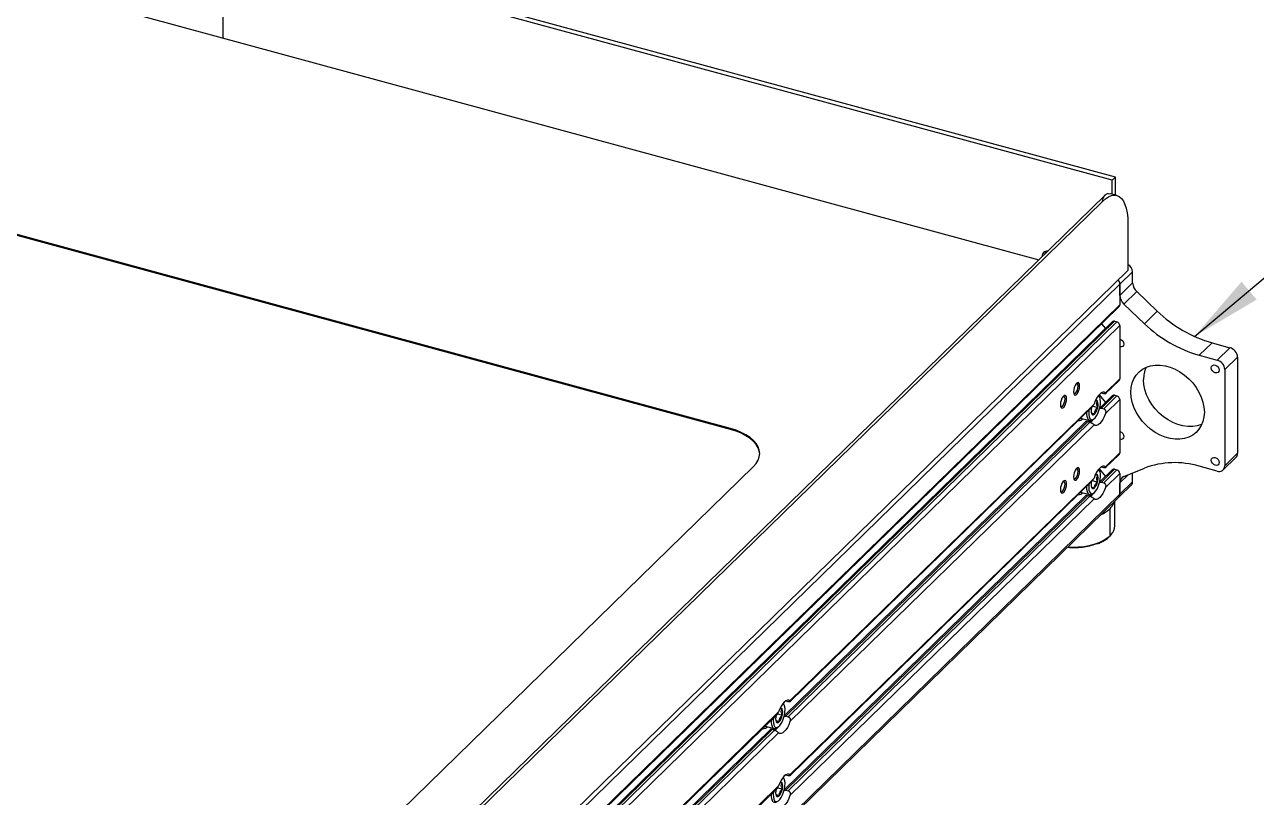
# Model space of a CAD drawing. Header units: millimetres. Extents: x 0 to 279, y 0 to 216.
# Drawn here: x 192.4 to 249.5, y 138 to 173.8 of the extents above; entities that cross this region are included whole.
import ezdxf

# ---------------------------------------------------------------- set-up
doc = ezdxf.new("R2010")
doc.units = ezdxf.units.MM
doc.layers.add('TITLE_BLOCK_BORDER', color=7, linetype='Continuous')
doc.dimstyles.new('SLDDIMSTYLE1', dxfattribs={"dimtxt": 0.18, "dimasz": 3.302, "dimexe": 0, "dimexo": 0.0625, "dimgap": 0, "dimtad": 0, "dimtih": 1, "dimtoh": 1, "dimdec": 0, "dimrnd": 1e-09, "dimzin": 0, "dimdsep": 46, "dimtxsty": 'Standard', "dimsah": 1, "dimcen": 0.09, "dimadec": 0, "dimazin": 0, "dimtfac": 3.302, "dimtdec": 0, "dimtofl": 0, "dimtmove": 0, "dimatfit": 3, "dimfxl": 0, "dimfrac": 2, "dimtolj": 1, "dimtzin": 0, "dimarcsym": 0})

msp = doc.modelspace()

# ---------------------------------------------------------------- linework, layer by layer
at = {"color": 7, "linetype": 'Continuous', "lineweight": 25}
for p, q in [((163.582, 183.492), (239.377, 162.893)), ((201.568, 173.169), (201.568, 177.772)), ((242.781, 166.571), (201.568, 177.772)), ((242.93, 166.715), (201.716, 177.916)), ((225.085, 155.069), (157.953, 173.314)), ((225.085, 155.026), (157.953, 173.271)), ((242.93, 166.715), (242.781, 166.571)), ((242.781, 165.926), (242.781, 166.571)), ((242.93, 165.886), (242.93, 166.715)), ((242.465, 165.906), (196.692, 121.231)), ((242.323, 165.596), (197.277, 121.63)), ((242.323, 165.596), (197.278, 121.63)), ((242.323, 165.596), (242.323, 165.596)), ((242.616, 165.96), (242.709, 165.946)), ((242.989, 165.87), (242.709, 165.946)), ((243.509, 164.576), (243.509, 162.399)), ((243.509, 162.399), (196.092, 116.119)), ((243.728, 162.334), (243.135, 161.756)), ((243.728, 161.815), (243.728, 162.334)), ((243.135, 161.763), (196.466, 116.212)), ((243.135, 161.236), (243.728, 161.815)), ((243.135, 161.763), (243.135, 160.803)), ((243.135, 161.236), (243.135, 161.756)), ((243.916, 161.412), (243.324, 160.834)), ((244.87, 160.506), (243.916, 161.412)), ((196.509, 115.248), (243.106, 160.728)), ((244.277, 159.927), (243.324, 160.834)), ((244.277, 159.927), (244.87, 160.506)), ((242.783, 160.016), (196.711, 115.049)), ((242.283, 159.925), (242.462, 159.703)), ((242.892, 160.038), (242.996, 160.01)), ((243.135, 159.837), (243.135, 157.374)), ((247.407, 159.041), (246.814, 158.463)), ((247.407, 159.041), (248.238, 158.815)), ((247.646, 158.237), (248.238, 158.815)), ((246.814, 158.463), (247.646, 158.237)), ((248.592, 158.376), (248, 157.798)), ((248.592, 158.376), (248.592, 153.919)), ((248, 157.798), (248, 153.341)), ((243.135, 157.374), (242.467, 156.722)), ((242.476, 156.684), (243.106, 157.299)), ((242.158, 156.619), (242.171, 156.595)), ((242.202, 156.526), (242.171, 156.595)), ((242.172, 156.634), (242.462, 156.274)), ((242.783, 156.587), (242.201, 156.019)), ((242.385, 156.68), (242.28, 156.708)), ((242.892, 156.609), (242.28, 156.012)), ((242.996, 156.581), (242.385, 155.984)), ((242.892, 156.609), (242.996, 156.581)), ((241.937, 156.204), (227.844, 142.449)), ((227.852, 142.411), (241.87, 156.092)), ((241.823, 156.047), (241.822, 156.039)), ((241.884, 156.111), (242.109, 156.05)), ((242.28, 156.012), (242.385, 155.984)), ((243.135, 156.409), (242.467, 155.757)), ((243.135, 156.409), (243.135, 153.945)), ((241.546, 155.38), (227.578, 141.747)), ((241.637, 155.384), (227.657, 141.74)), ((241.741, 155.356), (227.762, 141.711)), ((241.312, 155.548), (241.738, 155.433)), ((241.741, 155.356), (241.637, 155.384)), ((241.812, 155.8), (241.974, 155.756)), ((241.822, 155.769), (241.83, 155.751)), ((241.864, 155.466), (241.926, 155.51)), ((225.085, 155.026), (225.085, 155.069)), ((241.937, 155.239), (227.844, 141.484)), ((243.135, 153.945), (242.467, 153.293)), ((242.476, 153.255), (243.106, 153.871)), ((247.925, 153.151), (248.518, 153.729)), ((248, 153.341), (248.592, 153.919)), ((191.252, 119.244), (226.146, 153.301)), ((242.202, 153.097), (242.171, 153.166)), ((242.172, 153.206), (242.462, 152.846)), ((242.783, 153.158), (242.201, 152.591)), ((242.385, 153.251), (242.28, 153.28)), ((242.892, 153.181), (242.28, 152.584)), ((242.996, 153.152), (242.385, 152.555)), ((242.892, 153.181), (242.996, 153.152)), ((243.324, 152.846), (244.277, 153.234)), ((247.646, 153.094), (246.814, 153.32)), ((241.937, 152.775), (227.844, 139.02)), ((227.852, 138.983), (241.87, 152.664)), ((241.861, 152.655), (242.102, 152.589)), ((242.28, 152.584), (242.385, 152.555)), ((243.135, 152.98), (242.467, 152.328)), ((243.098, 151.896), (243.667, 152.451)), ((243.135, 152.98), (243.135, 152.02)), ((243.135, 152.027), (243.728, 152.605)), ((243.135, 152.027), (243.135, 152.546)), ((243.728, 152.605), (243.728, 153.011)), ((241.546, 151.952), (227.578, 138.318)), ((241.637, 151.956), (227.657, 138.311)), ((241.741, 151.927), (227.762, 138.283)), ((241.312, 152.12), (241.738, 152.004)), ((241.741, 151.927), (241.637, 151.956)), ((241.818, 152.35), (241.959, 152.312)), ((241.864, 152.037), (241.926, 152.081)), ((200.834, 110.64), (243.076, 151.869)), ((241.937, 151.81), (227.844, 138.055)), ((242.678, 150.098), (242.678, 151.352)), ((242.898, 150.556), (242.898, 151.695)), ((227.535, 142.346), (227.548, 142.322)), ((227.579, 142.253), (227.548, 142.322)), ((227.762, 142.407), (227.657, 142.436)), ((227.313, 141.931), (212.287, 127.265)), ((212.296, 127.228), (227.247, 141.82)), ((227.2, 141.775), (227.196, 141.756)), ((227.269, 141.847), (227.489, 141.787)), ((227.657, 141.74), (227.762, 141.711)), ((226.923, 141.108), (212.021, 126.563)), ((227.014, 141.112), (212.101, 126.556)), ((227.118, 141.083), (212.205, 126.528)), ((226.689, 141.276), (227.114, 141.16)), ((227.118, 141.083), (227.014, 141.112)), ((227.188, 141.534), (227.356, 141.489)), ((227.197, 141.502), (227.209, 141.473)), ((227.241, 141.193), (227.303, 141.237)), ((227.313, 140.966), (212.287, 126.3)), ((227.535, 138.918), (227.548, 138.893)), ((227.579, 138.824), (227.548, 138.893)), ((227.762, 138.979), (227.657, 139.007)), ((227.313, 138.503), (212.287, 123.837)), ((212.296, 123.799), (227.247, 138.391)), ((227.2, 138.346), (227.196, 138.324)), ((227.271, 138.421), (227.489, 138.362)), ((227.657, 138.311), (227.762, 138.283)), ((227.187, 138.108), (227.357, 138.062)), ((227.196, 138.075), (227.21, 138.043))]:
    msp.add_line(p, q, dxfattribs=at)
at = {"color": 8, "linetype": 'Continuous', "lineweight": 25}
for p, q in [((243.135, 160.803), (196.488, 115.274)), ((242.892, 160.038), (196.755, 115.007)), ((242.996, 160.01), (196.823, 114.943)), ((243.135, 159.837), (196.983, 114.791)), ((241.745, 155.431), (241.684, 155.372)), ((241.853, 155.458), (241.746, 155.354)), ((243.527, 152.929), (243.135, 152.546)), ((243.135, 152.02), (200.816, 110.715)), ((241.745, 152.003), (241.684, 151.943)), ((241.853, 152.03), (241.746, 151.926)), ((242.678, 151.352), (242.738, 151.417)), ((242.678, 150.098), (242.738, 150.163)), ((227.122, 141.159), (227.061, 141.099)), ((227.23, 141.186), (227.123, 141.082))]:
    msp.add_line(p, q, dxfattribs=at)
at = {"color": 7, "linetype": 'Continuous', "lineweight": 25, "flags": 128}
for points in [[(242.323, 165.596), (242.466, 165.72), (242.607, 165.81), (242.744, 165.865), (242.874, 165.884), (242.997, 165.868), (243.109, 165.816), (243.21, 165.729), (243.299, 165.608), (243.373, 165.455), (243.432, 165.273), (243.474, 165.063), (243.5, 164.83), (243.509, 164.576)], [(239.675, 163.177), (239.682, 163.242), (239.692, 163.277)], [(243.135, 159.214), (243.206, 159.181), (243.267, 159.126), (243.307, 159.056), (243.321, 158.984), (243.307, 158.919), (243.267, 158.871), (243.206, 158.849), (243.135, 158.854), (243.135, 158.854)], [(243.642, 156.754), (243.657, 156.974), (243.705, 157.182), (243.783, 157.374), (243.89, 157.545), (244.024, 157.692), (244.183, 157.814), (244.363, 157.907), (244.562, 157.97), (244.775, 158.002), (244.999, 158.002), (245.23, 157.97), (245.463, 157.907), (245.693, 157.814), (245.917, 157.692), (246.131, 157.544), (246.329, 157.373), (246.51, 157.182), (246.669, 156.974), (246.803, 156.753), (246.91, 156.524), (246.988, 156.29), (247.035, 156.056), (247.051, 155.827), (247.035, 155.606), (246.988, 155.398), (246.91, 155.207), (246.803, 155.036), (246.669, 154.888), (246.51, 154.767), (246.329, 154.673), (246.131, 154.61), (245.917, 154.578), (245.693, 154.578), (245.463, 154.61), (245.23, 154.674), (244.999, 154.767), (244.775, 154.889), (244.562, 155.037), (244.363, 155.208), (244.183, 155.399), (244.024, 155.607), (243.89, 155.828), (243.783, 156.057), (243.705, 156.291), (243.657, 156.524), (243.642, 156.754)], [(247.372, 157.883), (247.386, 157.948), (247.426, 157.995), (247.486, 158.018), (247.557, 158.012), (247.628, 157.979), (247.689, 157.924), (247.729, 157.855), (247.743, 157.782), (247.729, 157.717), (247.689, 157.669), (247.628, 157.647), (247.557, 157.652), (247.486, 157.685), (247.426, 157.741), (247.386, 157.81), (247.372, 157.883)], [(241.27, 157.042), (241.261, 157.122), (241.237, 157.176), (241.199, 157.198), (241.153, 157.183), (241.104, 157.135), (241.058, 157.06), (241.02, 156.965), (240.996, 156.863), (240.987, 156.766), (240.996, 156.686), (241.02, 156.632), (241.058, 156.611), (241.104, 156.625), (241.153, 156.673), (241.199, 156.748), (241.237, 156.843), (241.261, 156.945), (241.27, 157.042)], [(240.995, 156.689), (240.999, 156.685), (241.037, 156.675), (241.082, 156.702), (241.127, 156.762), (241.164, 156.846), (241.19, 156.94), (241.199, 157.031)], [(241.199, 157.031), (241.19, 157.104), (241.164, 157.149), (241.127, 157.158), (241.122, 157.157)], [(246.934, 155.257), (246.922, 155.252), (246.723, 155.189), (246.51, 155.157), (246.286, 155.157), (246.055, 155.189), (245.823, 155.252), (245.592, 155.345), (245.368, 155.467), (245.155, 155.615), (244.956, 155.786), (244.775, 155.978), (244.617, 156.186), (244.482, 156.406), (244.375, 156.636), (244.297, 156.869), (244.25, 157.103), (244.234, 157.332)], [(240.663, 156.45), (240.654, 156.53), (240.63, 156.584), (240.592, 156.605), (240.546, 156.591), (240.497, 156.543), (240.451, 156.468), (240.414, 156.373), (240.389, 156.271), (240.381, 156.174), (240.389, 156.094), (240.414, 156.04), (240.451, 156.018), (240.497, 156.033), (240.546, 156.08), (240.592, 156.156), (240.63, 156.251), (240.654, 156.353), (240.663, 156.45)], [(240.592, 156.438), (240.583, 156.512), (240.558, 156.557), (240.52, 156.566), (240.516, 156.565)], [(242.467, 156.722), (242.41, 156.753), (242.346, 156.753), (242.275, 156.724), (242.202, 156.666), (242.129, 156.581), (242.058, 156.473), (241.993, 156.346), (241.937, 156.204)], [(242.114, 155.768), (242.166, 155.9), (242.206, 156.041), (242.231, 156.182), (242.239, 156.315), (242.229, 156.431), (242.204, 156.522), (242.163, 156.583), (242.142, 156.599)], [(240.388, 156.097), (240.393, 156.092), (240.431, 156.083), (240.475, 156.11), (240.52, 156.17), (240.558, 156.254), (240.583, 156.348), (240.592, 156.438)], [(241.704, 155.93), (241.694, 155.839), (241.695, 155.713), (241.713, 155.609), (241.746, 155.532), (241.793, 155.487), (241.851, 155.478), (241.917, 155.503), (241.985, 155.563), (242.052, 155.653), (242.114, 155.768)], [(241.864, 155.466), (241.802, 155.435), (241.739, 155.432), (241.686, 155.464), (241.644, 155.528), (241.617, 155.62), (241.605, 155.736), (241.607, 155.836)], [(241.83, 155.751), (241.842, 155.732), (241.857, 155.718), (241.874, 155.71), (241.892, 155.708), (241.911, 155.712), (241.932, 155.721), (241.953, 155.736), (241.974, 155.756)], [(242.467, 155.757), (242.41, 155.615), (242.346, 155.488), (242.275, 155.379), (242.202, 155.295), (242.129, 155.236), (242.058, 155.207), (241.993, 155.208), (241.937, 155.239)], [(226.146, 153.301), (226.272, 153.445), (226.364, 153.596), (226.42, 153.751), (226.439, 153.909), (226.422, 154.067), (226.367, 154.222), (226.276, 154.373), (226.151, 154.517), (225.993, 154.653), (225.804, 154.777), (225.588, 154.889), (225.347, 154.987), (225.085, 155.069)], [(226.439, 153.89), (226.422, 154.024), (226.367, 154.179), (226.276, 154.33), (226.151, 154.474), (225.993, 154.61), (225.804, 154.734), (225.588, 154.846), (225.347, 154.944), (225.085, 155.026)], [(243.135, 154.928), (243.206, 154.895), (243.267, 154.84), (243.307, 154.771), (243.321, 154.698), (243.307, 154.633), (243.267, 154.585), (243.206, 154.563), (243.135, 154.568)], [(247.372, 153.597), (247.386, 153.662), (247.426, 153.71), (247.486, 153.732), (247.557, 153.727), (247.628, 153.694), (247.689, 153.638), (247.729, 153.569), (247.743, 153.496), (247.729, 153.431), (247.689, 153.384), (247.628, 153.361), (247.557, 153.367), (247.486, 153.4), (247.426, 153.455), (247.386, 153.524), (247.372, 153.597)], [(241.27, 153.099), (241.261, 153.179), (241.237, 153.233), (241.199, 153.255), (241.153, 153.24), (241.104, 153.193), (241.058, 153.117), (241.02, 153.022), (240.996, 152.92), (240.987, 152.823), (240.996, 152.743), (241.02, 152.689), (241.058, 152.668), (241.104, 152.682), (241.153, 152.73), (241.199, 152.805), (241.237, 152.9), (241.261, 153.002), (241.27, 153.099)], [(240.995, 152.746), (240.999, 152.742), (241.037, 152.732), (241.082, 152.759), (241.127, 152.819), (241.164, 152.903), (241.19, 152.997), (241.199, 153.088)], [(241.199, 153.088), (241.19, 153.161), (241.164, 153.206), (241.127, 153.215), (241.122, 153.214)], [(242.467, 153.293), (242.41, 153.324), (242.346, 153.325), (242.275, 153.296), (242.202, 153.237), (242.129, 153.152), (242.058, 153.044), (241.993, 152.917), (241.937, 152.775)], [(242.092, 152.294), (242.148, 152.421), (242.193, 152.559), (242.223, 152.702), (242.238, 152.839), (242.235, 152.961), (242.215, 153.063), (242.18, 153.136), (242.142, 153.17)], [(242.158, 153.19), (242.169, 153.171), (242.171, 153.166)], [(240.663, 152.507), (240.654, 152.587), (240.63, 152.641), (240.592, 152.662), (240.546, 152.648), (240.497, 152.6), (240.451, 152.525), (240.414, 152.43), (240.389, 152.328), (240.381, 152.231), (240.389, 152.151), (240.414, 152.097), (240.451, 152.075), (240.497, 152.09), (240.546, 152.138), (240.592, 152.213), (240.63, 152.308), (240.654, 152.41), (240.663, 152.507)], [(240.388, 152.154), (240.393, 152.15), (240.431, 152.14), (240.475, 152.167), (240.52, 152.227), (240.558, 152.311), (240.583, 152.405), (240.592, 152.495)], [(240.592, 152.495), (240.583, 152.569), (240.558, 152.614), (240.52, 152.623), (240.516, 152.622)], [(241.704, 152.502), (241.699, 152.46), (241.693, 152.329), (241.704, 152.216), (241.732, 152.129), (241.774, 152.071), (241.829, 152.048), (241.892, 152.061), (241.959, 152.108), (242.027, 152.188), (242.092, 152.294)], [(242.109, 152.893), (242.098, 152.915), (242.085, 152.933), (242.069, 152.945), (242.052, 152.951), (242.034, 152.952), (242.014, 152.946), (242.005, 152.942)], [(241.864, 152.037), (241.842, 152.023), (241.776, 152.001), (241.717, 152.012), (241.667, 152.057), (241.631, 152.133), (241.61, 152.236), (241.605, 152.36), (241.607, 152.408)], [(241.822, 152.339), (241.833, 152.316), (241.846, 152.299), (241.862, 152.287), (241.879, 152.281), (241.897, 152.28), (241.917, 152.285), (241.938, 152.296), (241.959, 152.312)], [(242.467, 152.328), (242.41, 152.186), (242.346, 152.059), (242.275, 151.951), (242.202, 151.866), (242.129, 151.808), (242.058, 151.778), (241.993, 151.779), (241.937, 151.81)], [(227.844, 142.449), (227.787, 142.48), (227.722, 142.481), (227.652, 142.452), (227.579, 142.393), (227.505, 142.309), (227.435, 142.2), (227.37, 142.073), (227.313, 141.931)], [(227.498, 141.511), (227.549, 141.645), (227.587, 141.786), (227.609, 141.927), (227.615, 142.058), (227.604, 142.171), (227.576, 142.259), (227.534, 142.316), (227.519, 142.327)], [(227.081, 141.658), (227.07, 141.55), (227.073, 141.427), (227.093, 141.325), (227.128, 141.252), (227.177, 141.212), (227.236, 141.206), (227.302, 141.236), (227.37, 141.3), (227.437, 141.394), (227.498, 141.511)], [(227.241, 141.193), (227.188, 141.165), (227.124, 141.158), (227.069, 141.185), (227.026, 141.245), (226.996, 141.334), (226.983, 141.447), (226.984, 141.564)], [(227.209, 141.473), (227.223, 141.456), (227.238, 141.443), (227.255, 141.437), (227.273, 141.436), (227.293, 141.441), (227.313, 141.451), (227.334, 141.467), (227.356, 141.489)], [(227.844, 141.484), (227.787, 141.342), (227.722, 141.215), (227.652, 141.107), (227.579, 141.022), (227.505, 140.964), (227.435, 140.934), (227.37, 140.935), (227.313, 140.966)], [(227.844, 139.02), (227.787, 139.051), (227.722, 139.052), (227.652, 139.023), (227.579, 138.965), (227.505, 138.88), (227.435, 138.772), (227.37, 138.644), (227.313, 138.503)], [(227.5, 138.087), (227.55, 138.221), (227.588, 138.363), (227.61, 138.503), (227.615, 138.634), (227.603, 138.746), (227.575, 138.833), (227.532, 138.889), (227.519, 138.898)], [(227.081, 138.229), (227.07, 138.116), (227.074, 137.994), (227.094, 137.893), (227.13, 137.821), (227.179, 137.782), (227.238, 137.778), (227.304, 137.81), (227.373, 137.875), (227.439, 137.969), (227.5, 138.087)], [(227.241, 137.765), (227.191, 137.737), (227.127, 137.729), (227.071, 137.755), (227.027, 137.813), (226.997, 137.901), (226.983, 138.013), (226.984, 138.135)], [(227.21, 138.043), (227.224, 138.026), (227.239, 138.014), (227.256, 138.008), (227.275, 138.007), (227.294, 138.013), (227.315, 138.024), (227.336, 138.04), (227.357, 138.062)], [(227.844, 138.055), (227.787, 137.914), (227.722, 137.786), (227.652, 137.678), (227.579, 137.593), (227.505, 137.535), (227.435, 137.506), (227.37, 137.507), (227.313, 137.537)]]:
    msp.add_lwpolyline(points, dxfattribs=at)
at = {"color": 8, "linetype": 'Continuous', "lineweight": 25, "flags": 128}
msp.add_lwpolyline([(240.735, 149.584), (240.933, 149.575), (241.198, 149.581), (241.46, 149.605), (241.712, 149.648), (241.951, 149.708), (242.171, 149.785), (242.368, 149.877), (242.538, 149.982), (242.678, 150.098)], dxfattribs=at)
at = {"color": 7, "linetype": 'Continuous', "lineweight": 25}
for centre, radius, start, end in [((239.777, 163.042), 0.251, 87.8601, 182.187), ((243.34, 162.314), 0.389, 2.9188, 64.2619), ((242.78, 161.745), 0.355, 1.7012, 37.6558), ((242.789, 161.752), 0.347, 1.7012, 37.6558), ((244.302, 161.838), 0.574, 182.3517, 227.8731), ((243.709, 161.26), 0.574, 182.3517, 227.8731), ((243.034, 160.799), 0.101, 315.3545, 1.9113), ((249.064, 164.841), 6.032, 225.9497, 254.0493), ((242.857, 159.931), 0.112, 71.5838, 131.3262), ((242.945, 159.826), 0.191, 3.3916, 74.3338), ((248.472, 164.263), 6.032, 225.9497, 254.0493), ((248.107, 158.348), 0.486, 3.3916, 74.3338), ((247.515, 157.769), 0.486, 3.3916, 74.3338), ((245.605, 157.348), 1.371, 156.119, 180.6456), ((243.034, 157.37), 0.101, 315.3545, 1.9113), ((242.857, 156.503), 0.112, 71.5838, 131.3262), ((242.945, 156.397), 0.191, 3.3916, 74.3338), ((242.269, 155.908), 0.466, 163.5802, 199.6397), ((241.463, 156.17), 0.658, 320.9491, 349.4299), ((242.039, 156.312), 0.0679, 22.655, 119.7564), ((241.662, 156.181), 0.466, 343.5802, 19.6397), ((241.438, 155.804), 0.557, 303.4702, 325.7043), ((243.034, 153.942), 0.101, 315.3545, 1.9113), ((248.334, 153.911), 0.258, 315.3545, 1.9113), ((242.857, 153.074), 0.112, 71.5838, 131.3262), ((242.945, 152.969), 0.191, 3.3916, 74.3338), ((245.673, 149.514), 3.973, 73.3116, 110.5607), ((247.74, 153.336), 0.26, 248.8623, 0.9223), ((242.332, 152.476), 0.528, 164.3577, 195.1096), ((241.526, 152.712), 0.589, 317.2829, 347.9981), ((241.585, 152.753), 0.542, 342.4206, 14.9277), ((243.445, 152.561), 0.31, 113.011, 182.6553), ((243.518, 152.598), 0.21, 315.3545, 1.9113), ((241.438, 152.375), 0.557, 303.4702, 325.7043), ((242.925, 152.02), 0.21, 315.3545, 1.9113), ((242.931, 152.013), 0.205, 315.3545, 1.9113), ((242.236, 151.86), 0.67, 318.5605, 344.2799), ((242.29, 150.574), 0.609, 317.4797, 358.3001), ((227.62, 141.634), 0.441, 163.9193, 201.3852), ((226.82, 141.906), 0.679, 322.0562, 349.9357), ((227.416, 142.04), 0.067, 26.687, 120.1599), ((227.065, 141.91), 0.441, 343.9193, 21.3852), ((226.815, 141.531), 0.557, 303.4702, 325.7043), ((227.612, 138.205), 0.433, 164.0206, 201.954), ((226.815, 138.48), 0.685, 322.3937, 350.0974), ((227.416, 138.612), 0.0668, 27.9958, 120.2441), ((227.073, 138.481), 0.433, 344.0206, 21.954)]:
    msp.add_arc(centre, radius, start, end, dxfattribs=at)
at = {"color": 8, "linetype": 'Continuous', "lineweight": 25}
msp.add_arc((241.654, 152.454), 1.504, 294.1391, 312.8844, dxfattribs=at)
at = {"color": 7, "linetype": 'Continuous', "lineweight": 25}
for centre in [(240.703, 156.388), (240.703, 152.959), (226.08, 142.115)]:
    msp.add_ellipse(centre, major_axis=(-0.686, 0.897), ratio=0.459461, start_param=2.779269, end_param=3.222808, dxfattribs=at)
for points, knots in [([(242.323, 165.596), (242.323, 165.597), (242.336, 165.643), (242.359, 165.718), (242.391, 165.797), (242.418, 165.846), (242.44, 165.879), (242.466, 165.909), (242.504, 165.94), (242.553, 165.96), (242.599, 165.96), (242.616, 165.96)], [0, 0, 0, 0, 0.002402, 0.206039, 0.36052, 0.458027, 0.543033, 0.621708, 0.726601, 0.904105, 1, 1, 1, 1]), ([(242.467, 156.722), (242.475, 156.715), (242.48, 156.708), (242.483, 156.694), (242.48, 156.687), (242.47, 156.68), (242.466, 156.677), (242.455, 156.674), (242.448, 156.673), (242.425, 156.672), (242.406, 156.674), (242.385, 156.68)], [0, 0, 0, 0, 0.25, 0.25, 0.5, 0.5, 0.625, 0.625, 0.75, 0.75, 1, 1, 1, 1]), ([(241.869, 156.093), (241.88, 156.104), (241.909, 156.136), (241.926, 156.177), (241.937, 156.204)], [0, 0, 0, 0, 0.3540225, 1, 1, 1, 1]), ([(241.974, 155.756), (241.973, 155.772), (241.972, 155.806), (241.98, 155.859), (241.997, 155.911), (242.026, 155.961), (242.063, 156.007), (242.094, 156.035), (242.109, 156.05)], [0, 0, 0, 0, 0.155622, 0.322229, 0.493763, 0.65399, 0.819526, 1, 1, 1, 1]), ([(242.101, 156.338), (242.082, 156.341), (242.043, 156.345), (242.014, 156.346), (242, 156.347)], [0, 0, 0, 0, 0.504727, 1, 1, 1, 1]), ([(242.109, 156.05), (242.099, 156.072), (242.079, 156.117), (242.064, 156.18), (242.064, 156.234), (242.074, 156.286), (242.091, 156.318), (242.101, 156.338)], [0, 0, 0, 0, 0.216186, 0.439763, 0.593419, 0.75221, 1, 1, 1, 1]), ([(242.195, 156.002), (242.197, 156.004), (242.207, 156.009), (242.226, 156.014), (242.247, 156.017), (242.266, 156.016), (242.276, 156.013), (242.28, 156.012)], [0, 0, 0, 0, 0.0926743, 0.3680256, 0.6532432, 0.8253361, 1, 1, 1, 1]), ([(242.385, 155.984), (242.395, 155.981), (242.405, 155.977), (242.424, 155.966), (242.432, 155.958), (242.448, 155.942), (242.455, 155.933), (242.466, 155.914), (242.47, 155.903), (242.48, 155.87), (242.483, 155.847), (242.48, 155.801), (242.475, 155.779), (242.467, 155.757)], [0, 0, 0, 0, 0.125, 0.125, 0.25, 0.25, 0.375, 0.375, 0.5, 0.5, 0.75, 0.75, 1, 1, 1, 1]), ([(241.637, 155.384), (241.624, 155.387), (241.596, 155.393), (241.566, 155.391), (241.549, 155.385), (241.547, 155.38), (241.547, 155.38)], [0, 0, 0, 0, 0.312647, 0.624848, 0.948501, 1, 1, 1, 1]), ([(241.937, 155.239), (241.929, 155.246), (241.919, 155.254), (241.895, 155.274), (241.88, 155.285), (241.855, 155.302), (241.845, 155.308), (241.826, 155.32), (241.816, 155.326), (241.784, 155.341), (241.762, 155.35), (241.741, 155.356)], [0, 0, 0, 0, 0.25, 0.25, 0.5, 0.5, 0.625, 0.625, 0.75, 0.75, 1, 1, 1, 1]), ([(241.83, 155.751), (241.83, 155.754), (241.831, 155.76), (241.847, 155.764), (241.875, 155.765), (241.915, 155.763), (241.951, 155.758), (241.974, 155.756)], [0, 0, 0, 0, 0.216186, 0.439763, 0.593419, 0.75221, 1, 1, 1, 1]), ([(242.467, 153.293), (242.475, 153.286), (242.48, 153.279), (242.483, 153.265), (242.48, 153.259), (242.47, 153.251), (242.466, 153.249), (242.455, 153.245), (242.448, 153.244), (242.425, 153.243), (242.406, 153.246), (242.385, 153.251)], [0, 0, 0, 0, 0.25, 0.25, 0.5, 0.5, 0.625, 0.625, 0.75, 0.75, 1, 1, 1, 1]), ([(241.869, 152.664), (241.88, 152.676), (241.909, 152.707), (241.926, 152.749), (241.937, 152.775)], [0, 0, 0, 0, 0.354022, 1, 1, 1, 1]), ([(241.959, 152.312), (241.959, 152.328), (241.958, 152.36), (241.967, 152.41), (241.986, 152.46), (242.016, 152.506), (242.054, 152.55), (242.086, 152.576), (242.102, 152.589)], [0, 0, 0, 0, 0.155622, 0.322229, 0.493763, 0.65399, 0.819526, 1, 1, 1, 1]), ([(242.109, 152.893), (242.09, 152.897), (242.051, 152.906), (242, 152.917), (241.975, 152.922), (241.974, 152.92), (241.974, 152.92)], [0, 0, 0, 0, 0.244539, 0.49744, 0.849456, 1, 1, 1, 1]), ([(242.102, 152.589), (242.093, 152.613), (242.074, 152.66), (242.063, 152.726), (242.065, 152.783), (242.079, 152.838), (242.097, 152.872), (242.109, 152.893)], [0, 0, 0, 0, 0.2161857, 0.4397628, 0.5934186, 0.7522096, 1, 1, 1, 1]), ([(242.192, 152.571), (242.195, 152.573), (242.213, 152.585), (242.245, 152.59), (242.271, 152.585), (242.28, 152.584)], [0, 0, 0, 0, 0.134012, 0.668511, 1, 1, 1, 1]), ([(242.385, 152.555), (242.395, 152.552), (242.405, 152.548), (242.424, 152.537), (242.432, 152.53), (242.448, 152.514), (242.455, 152.505), (242.466, 152.485), (242.47, 152.475), (242.48, 152.442), (242.483, 152.418), (242.48, 152.372), (242.475, 152.35), (242.467, 152.328)], [0, 0, 0, 0, 0.125, 0.125, 0.25, 0.25, 0.375, 0.375, 0.5, 0.5, 0.75, 0.75, 1, 1, 1, 1]), ([(241.637, 151.956), (241.624, 151.959), (241.596, 151.965), (241.566, 151.962), (241.549, 151.957), (241.547, 151.952), (241.547, 151.951)], [0, 0, 0, 0, 0.312647, 0.624848, 0.948501, 1, 1, 1, 1]), ([(241.937, 151.81), (241.929, 151.817), (241.919, 151.825), (241.895, 151.845), (241.88, 151.856), (241.855, 151.874), (241.845, 151.88), (241.826, 151.891), (241.816, 151.897), (241.784, 151.913), (241.762, 151.922), (241.741, 151.927)], [0, 0, 0, 0, 0.25, 0.25, 0.5, 0.5, 0.625, 0.625, 0.75, 0.75, 1, 1, 1, 1]), ([(241.822, 152.339), (241.822, 152.339), (241.821, 152.341), (241.836, 152.339), (241.863, 152.334), (241.901, 152.326), (241.937, 152.317), (241.959, 152.312)], [0, 0, 0, 0, 0.216186, 0.439763, 0.593419, 0.75221, 1, 1, 1, 1]), ([(240.716, 149.566), (240.824, 149.559), (241.051, 149.546), (241.4, 149.571), (241.747, 149.628), (241.952, 149.694), (242.054, 149.726)], [0, 0, 0, 0, 0.230131, 0.486754, 0.743377, 1, 1, 1, 1]), ([(242.1, 149.733), (242.126, 149.742), (242.221, 149.775), (242.364, 149.847), (242.525, 149.946), (242.647, 150.043), (242.703, 150.11), (242.725, 150.135)], [0, 0, 0, 0, 0.096588, 0.344501, 0.592962, 0.841891, 1, 1, 1, 1]), ([(227.844, 142.449), (227.852, 142.442), (227.857, 142.435), (227.86, 142.421), (227.857, 142.415), (227.847, 142.407), (227.843, 142.405), (227.831, 142.401), (227.825, 142.4), (227.802, 142.399), (227.783, 142.402), (227.762, 142.407)], [0, 0, 0, 0, 0.25, 0.25, 0.5, 0.5, 0.625, 0.625, 0.75, 0.75, 1, 1, 1, 1]), ([(227.246, 141.82), (227.256, 141.832), (227.286, 141.863), (227.303, 141.905), (227.313, 141.931)], [0, 0, 0, 0, 0.3540225, 1, 1, 1, 1]), ([(227.356, 141.489), (227.355, 141.505), (227.354, 141.54), (227.361, 141.593), (227.378, 141.647), (227.406, 141.697), (227.443, 141.744), (227.473, 141.773), (227.489, 141.787)], [0, 0, 0, 0, 0.155622, 0.322229, 0.493763, 0.65399, 0.819526, 1, 1, 1, 1]), ([(227.475, 142.07), (227.455, 142.072), (227.418, 142.075), (227.39, 142.075), (227.378, 142.075)], [0, 0, 0, 0, 0.52767, 1, 1, 1, 1]), ([(227.489, 141.787), (227.478, 141.809), (227.457, 141.854), (227.441, 141.916), (227.44, 141.968), (227.449, 142.019), (227.466, 142.051), (227.475, 142.07)], [0, 0, 0, 0, 0.2161857, 0.4397628, 0.5934186, 0.7522096, 1, 1, 1, 1]), ([(227.573, 141.73), (227.575, 141.731), (227.591, 141.742), (227.622, 141.746), (227.647, 141.741), (227.657, 141.74)], [0, 0, 0, 0, 0.079674, 0.647711, 1, 1, 1, 1]), ([(227.762, 141.711), (227.772, 141.709), (227.782, 141.704), (227.801, 141.693), (227.809, 141.686), (227.825, 141.67), (227.831, 141.661), (227.843, 141.641), (227.847, 141.631), (227.857, 141.598), (227.86, 141.574), (227.857, 141.528), (227.852, 141.506), (227.844, 141.484)], [0, 0, 0, 0, 0.125, 0.125, 0.25, 0.25, 0.375, 0.375, 0.5, 0.5, 0.75, 0.75, 1, 1, 1, 1]), ([(227.014, 141.112), (227, 141.115), (226.973, 141.121), (226.943, 141.118), (226.926, 141.113), (226.924, 141.108), (226.924, 141.107)], [0, 0, 0, 0, 0.312647, 0.624848, 0.948501, 1, 1, 1, 1]), ([(227.313, 140.966), (227.306, 140.973), (227.296, 140.981), (227.272, 141.001), (227.257, 141.012), (227.231, 141.03), (227.222, 141.036), (227.203, 141.047), (227.193, 141.053), (227.161, 141.069), (227.139, 141.078), (227.118, 141.083)], [0, 0, 0, 0, 0.25, 0.25, 0.5, 0.5, 0.625, 0.625, 0.75, 0.75, 1, 1, 1, 1]), ([(227.209, 141.473), (227.21, 141.477), (227.211, 141.484), (227.228, 141.491), (227.256, 141.494), (227.296, 141.493), (227.333, 141.49), (227.356, 141.489)], [0, 0, 0, 0, 0.216186, 0.439763, 0.593419, 0.75221, 1, 1, 1, 1]), ([(227.844, 139.02), (227.852, 139.014), (227.857, 139.007), (227.86, 138.993), (227.857, 138.986), (227.847, 138.978), (227.843, 138.976), (227.831, 138.973), (227.825, 138.972), (227.802, 138.971), (227.783, 138.973), (227.762, 138.979)], [0, 0, 0, 0, 0.25, 0.25, 0.5, 0.5, 0.625, 0.625, 0.75, 0.75, 1, 1, 1, 1]), ([(227.246, 138.392), (227.256, 138.403), (227.286, 138.435), (227.303, 138.476), (227.313, 138.503)], [0, 0, 0, 0, 0.354022, 1, 1, 1, 1]), ([(227.357, 138.062), (227.357, 138.078), (227.355, 138.113), (227.362, 138.167), (227.379, 138.22), (227.407, 138.271), (227.444, 138.318), (227.474, 138.347), (227.489, 138.362)], [0, 0, 0, 0, 0.155622, 0.322229, 0.493763, 0.65399, 0.819526, 1, 1, 1, 1]), ([(227.475, 138.643), (227.455, 138.645), (227.417, 138.647), (227.39, 138.647), (227.378, 138.646)], [0, 0, 0, 0, 0.535352, 1, 1, 1, 1]), ([(227.489, 138.362), (227.479, 138.384), (227.457, 138.428), (227.441, 138.489), (227.44, 138.542), (227.449, 138.593), (227.465, 138.624), (227.475, 138.643)], [0, 0, 0, 0, 0.216186, 0.439763, 0.593419, 0.75221, 1, 1, 1, 1]), ([(227.573, 138.301), (227.575, 138.302), (227.591, 138.313), (227.622, 138.317), (227.647, 138.313), (227.657, 138.311)], [0, 0, 0, 0, 0.083222, 0.649069, 1, 1, 1, 1]), ([(227.762, 138.283), (227.772, 138.28), (227.782, 138.276), (227.801, 138.264), (227.809, 138.257), (227.825, 138.241), (227.831, 138.232), (227.843, 138.212), (227.847, 138.202), (227.857, 138.169), (227.86, 138.146), (227.857, 138.1), (227.852, 138.077), (227.844, 138.055)], [0, 0, 0, 0, 0.125, 0.125, 0.25, 0.25, 0.375, 0.375, 0.5, 0.5, 0.75, 0.75, 1, 1, 1, 1]), ([(227.21, 138.043), (227.211, 138.047), (227.212, 138.055), (227.229, 138.062), (227.258, 138.065), (227.298, 138.066), (227.335, 138.063), (227.357, 138.062)], [0, 0, 0, 0, 0.216186, 0.439763, 0.593419, 0.75221, 1, 1, 1, 1])]:
    msp.add_open_spline(points, degree=3, knots=knots, dxfattribs=at)

# ---------------------------------------------------------------- leaders
at = {"layer": 'TITLE_BLOCK_BORDER'}
msp.add_leader([(246.597, 159.334), (255.472, 166.792)], dimstyle='SLDDIMSTYLE1', dxfattribs=at)

doc.saveas('drawing.dxf')
